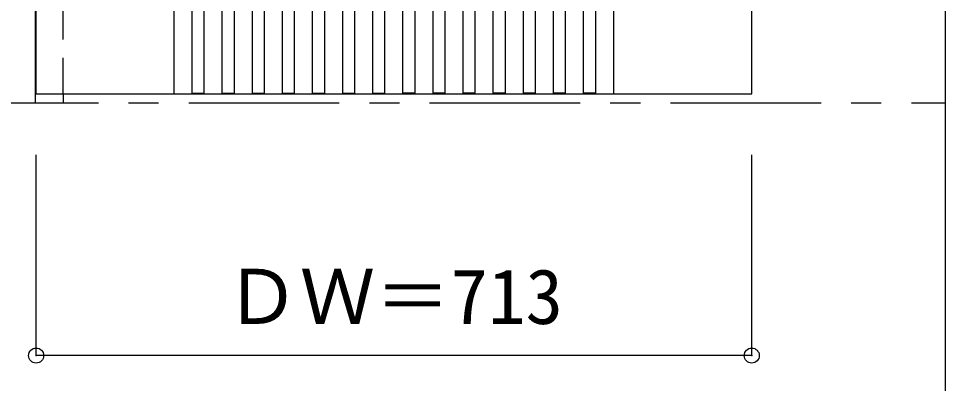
# Model space of a CAD drawing. Units: millimetres, scale not verified. Extents: x -6000 to 5700, y -4307 to 4260.
# Drawn here: x 754 to 1678, y 1140 to 1504 of the extents above; entities that cross this region are included whole.
import ezdxf
from ezdxf.enums import TextEntityAlignment as Align

# ---------------------------------------------------------------- set-up
doc = ezdxf.new("R2010")
doc.units = ezdxf.units.MM
doc.header["$LTSCALE"] = 30
doc.header["$PDMODE"] = 32
doc.header["$PDSIZE"] = 15
doc.linetypes.add('CHAIN1', pattern=[8, 5, -1, 1, -1])
doc.linetypes.add('DASHED1', pattern=[1.8, 1.2, -0.6])
for name, color, linetype in [('0-1_通り芯', 7, 'CHAIN1'), ('0-2_扉', 7, 'Continuous'), ('0-4_枠', 3, 'Continuous'), ('0-B_寸法', 4, 'Continuous'), ('F-1_枠', 6, 'Continuous')]:
    doc.layers.add(name, color=color, linetype=linetype)
doc.styles.add('ＭＳ ゴシック', font='')
doc.styles.get('ＭＳ ゴシック').set_extended_font_data('MS Gothic')

msp = doc.modelspace()

# ---------------------------------------------------------------- linework, layer by layer
at = {"layer": '0-1_通り芯'}
msp.add_line((-2916, 1420), (1678, 1420), dxfattribs=at)
at = {"layer": '0-2_扉'}
for p, q in [((772, 1429), (772, 3412)), ((909.5, 1429), (909.5, 3412)), ((927.5, 1429.5), (927.5, 3411.5)), ((939.5, 1429.5), (939.5, 3411.5)), ((957.5, 1429.5), (957.5, 3411.5)), ((969.5, 1429.5), (969.5, 3411.5)), ((987.5, 1429.5), (987.5, 3411.5)), ((999.5, 1429.5), (999.5, 3411.5)), ((1017.5, 1429.5), (1017.5, 3411.5)), ((1029.5, 1429.5), (1029.5, 3411.5)), ((1047.5, 1429.5), (1047.5, 3411.5)), ((1059.5, 1429.5), (1059.5, 3411.5)), ((1077.5, 1429.5), (1077.5, 3411.5)), ((1089.5, 1429.5), (1089.5, 3411.5)), ((1107.5, 1429.5), (1107.5, 3411.5)), ((1119.5, 1429.5), (1119.5, 3411.5)), ((1137.5, 1429.5), (1137.5, 3411.5)), ((1149.5, 1429.5), (1149.5, 3411.5)), ((1167.5, 1429.5), (1167.5, 3411.5)), ((1179.5, 1429.5), (1179.5, 3411.5)), ((1197.5, 1429.5), (1197.5, 3411.5)), ((1209.5, 1429.5), (1209.5, 3411.5)), ((1227.5, 1429.5), (1227.5, 3411.5)), ((1239.5, 1429.5), (1239.5, 3411.5)), ((1257.5, 1429.5), (1257.5, 3411.5)), ((1269.5, 1429.5), (1269.5, 3411.5)), ((1287.5, 1429.5), (1287.5, 3411.5)), ((1299.5, 1429.5), (1299.5, 3411.5)), ((1317.5, 1429.5), (1317.5, 3411.5)), ((1329.5, 1429.5), (1329.5, 3411.5)), ((1347.5, 1429), (1347.5, 3412)), ((1485, 1429), (1485, 3412)), ((772, 1429), (1485, 1429)), ((927.5, 1429.5), (939.5, 1429.5)), ((957.5, 1429.5), (969.5, 1429.5)), ((987.5, 1429.5), (999.5, 1429.5)), ((1017.5, 1429.5), (1029.5, 1429.5)), ((1047.5, 1429.5), (1059.5, 1429.5)), ((1077.5, 1429.5), (1089.5, 1429.5)), ((1107.5, 1429.5), (1119.5, 1429.5)), ((1149.5, 1429.5), (1137.5, 1429.5)), ((1179.5, 1429.5), (1167.5, 1429.5)), ((1209.5, 1429.5), (1197.5, 1429.5)), ((1239.5, 1429.5), (1227.5, 1429.5)), ((1269.5, 1429.5), (1257.5, 1429.5)), ((1299.5, 1429.5), (1287.5, 1429.5)), ((1329.5, 1429.5), (1317.5, 1429.5))]:
    msp.add_line(p, q, dxfattribs=at)
at = {"layer": '0-2_扉', "linetype": 'DASHED1'}
msp.add_line((1227.5, 1429.5), (1227.5, 1437), dxfattribs=at)
at = {"layer": '0-4_枠'}
for p, q in [((771, 3417), (771, 1420)), ((799, 1429), (799, 1420)), ((771, 1420), (799, 1420))]:
    msp.add_line(p, q, dxfattribs=at)
at = {"layer": '0-4_枠', "color": 4, "linetype": 'DASHED1'}
msp.add_line((799, 1429), (799, 3412), dxfattribs=at)
at = {"layer": '0-B_寸法'}
for p, q in [((772, 1168), (772, 1368)), ((1485, 1168), (1485, 1368)), ((1485, 1168), (772, 1168))]:
    msp.add_line(p, q, dxfattribs=at)
at = {"layer": '0-B_寸法', "color": 7}
for p in [(772, 1168), (1485, 1168)]:
    msp.add_point(p, dxfattribs=at)
at = {"layer": 'F-1_枠'}
msp.add_line((1678, -3790), (1678, 4175), dxfattribs=at)

# ---------------------------------------------------------------- texts
at = {"layer": '0-B_寸法', "color": 7, "style": 'ＭＳ ゴシック'}
msp.add_text('ＤＷ＝713', height=54.99, dxfattribs=at).set_placement((959.75, 1183), align=Align.BOTTOM_LEFT)

doc.saveas('drawing.dxf')
